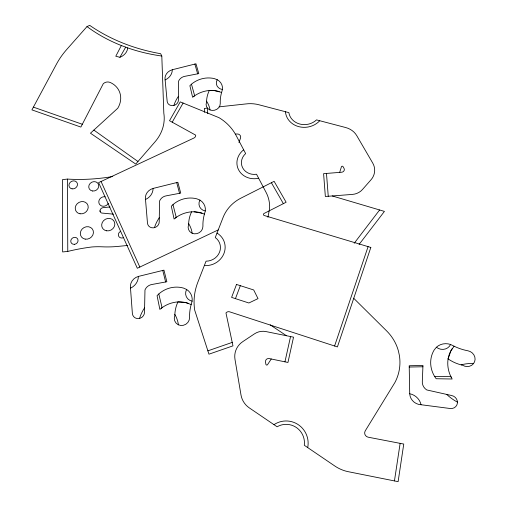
<?xml version="1.0" encoding="UTF-8"?>
<svg xmlns="http://www.w3.org/2000/svg" width="507" height="507" viewBox="0 0 507 507"><rect width="100%" height="100%" fill="white"/><g stroke="black" fill="none" stroke-linecap="round" stroke-linejoin="round"><path stroke-width="0.76" d="M221.603 92.407L214.29 90.576L209.296 90.487L209.068 90.949A31.985 28.183 -13.6 0 0 206.577 101.178L206.558 102.224A7.149 6.293 -15.7 0 0 212.021 110.425A7.149 6.293 -15.7 0 0 220.26 103.434A42.626 37.6 -11.5 0 1 221.603 92.407L222.434 89.517A12.162 10.641 -15.7 0 0 217.218 79.7L214.277 78.591A23.493 20.629 -16.1 0 0 191.462 84.2L189.878 85.683L192.628 97.287L194.65 95.715L191.462 84.2M191.57 211.825L191.329 212.338A33.487 30.965 -18.3 0 0 188.642 223.543L188.617 224.69A7.491 6.908 -21.8 0 0 194.263 233.803A7.491 6.908 -21.8 0 0 202.927 226.249A44.603 41.352 -14.9 0 1 204.416 214.144L205.303 210.982A8.378 7.675 -19.2 0 1 199.923 200.1L196.862 198.833A24.615 22.625 -22.2 0 0 172.982 204.619L171.315 206.229L174.097 219.03L176.639 217.091A28.62 26.484 -22.9 0 1 191.57 211.825L194.105 211.78A27.08 25.052 -22.9 0 1 201.963 213.181L204.416 214.144M188.655 303.471A28.113 26.668 -34.7 0 0 180.549 301.887L177.919 301.931L177.678 302.445A34.672 33.044 -27.8 0 0 174.845 314.403L174.814 315.633A7.763 7.358 -32.5 0 0 180.593 325.456A7.763 7.358 -32.5 0 0 189.574 317.471A46.124 44.204 -22.6 0 1 191.177 304.536L192.109 301.158A13.201 12.428 -30.4 0 0 186.614 289.459L183.464 288.071A25.527 24.089 -32.4 0 0 158.799 293.978L157.069 295.676L159.87 309.409L162.5 307.369A29.71 28.196 -34.9 0 1 177.932 301.906L186.018 302.685L191.177 304.536M394.446 480.915L400.131 443.352M284.947 361.833L290.555 336.559M448.118 358.899L450.856 350.92L454.088 346.192A48.856 45.003 20.2 0 0 467.904 350.781A8.423 7.846 26.8 0 1 474.628 361.656A8.423 7.846 26.8 0 1 462.53 365.198L461.186 364.882A37.144 34.444 23 0 1 448.632 359.26L448.093 358.88L448.689 356.237A30.553 28.379 28.1 0 1 452.333 348.467M267.911 217.275L269.591 208.802A36.504 33.601 -16.3 0 0 266.08 192.387L256.529 174.237A13.474 12.193 -12.8 0 1 242.676 167.855A13.474 12.193 -12.8 0 1 245.648 153.57L236.224 135.661A54.217 48.659 -19.5 0 0 219.049 117.687L180.238 101.888L169.509 120.704L195.683 135.147A3.048 2.712 -18.2 0 1 193.915 138.043L98.618 182.628L137.315 268.26L218.232 229.912M339.671 172.393L341.439 166.771A0.862 0.78 -3.2 0 1 343.036 166.613L344.031 168.368A2.909 2.643 -3.2 0 1 341.661 172.234L323.599 173.654L325.348 196.488L352.428 194.409A14.247 12.967 -1.8 0 0 362.41 189.567L370.769 180.074A16.997 15.394 -1.5 0 0 372.727 163.064L356.763 135.661A18.601 16.687 -4 0 0 345.723 127.549L316.526 119.886A16.199 14.354 -7.8 0 1 299.859 124.057A16.199 14.354 -7.8 0 1 288.863 112.624L258.887 104.759A31.77 28.386 -13 0 0 245.622 103.967L219.113 106.85M334.595 346.002L368.088 246.636M238.949 142.518L240.521 138.075A3.625 3.245 -14.2 0 0 236.864 133.981L235.324 134.146M235.444 298.629L240.337 285.675M127.732 47.905L121.344 45.535L115.786 56.239L119.918 57.285A11.268 9.563 -21.1 0 0 127.732 47.905A168.147 136.263 -14.1 0 0 161.809 56.024L163.824 113.27A39.432 34.501 -23 0 1 164.141 120.66L163.862 123.157A39.432 34.501 -23 0 1 154.977 141.897L135.743 164.065L90.455 133.202L117.763 108.238A22.074 19.051 -23.9 0 0 110.729 82.698L109.468 82.223A5.818 5 -22.9 0 0 103.295 83.68L80.867 127.073L31.916 109.88L56.442 64.199A77.653 67.044 -21.9 0 1 66.728 49.49L87.001 26.586L89.695 25.35A184.561 148.703 -13.5 0 0 160.624 53.704L161.809 56.024M119.918 57.285L125.692 47.145M172.209 122.193L183.103 103.048M271.258 358.988L267.563 364.641A0.913 0.9 -20 0 1 265.896 364.324L265.497 362.087A3.086 3.023 -18.6 0 1 269.198 358.563L287.951 362.461L293.534 337.161L265.953 331.572A14.887 14.488 -18.7 0 0 254.508 333.828L243.005 341.484A17.865 17.422 -24.3 0 0 234.975 359.26L240.977 394.896A20.122 19.868 -34.1 0 0 249.311 407.894L277.095 426.78A18.455 18.246 81.4 0 1 304.301 445.273L334.804 466.003A36.84 35.858 45.3 0 0 349.475 471.935L398.115 481.65L403.756 444.05L368.133 437.186A4.221 4.088 42.8 0 1 365.236 430.868L394.902 382.532A45.484 44.039 17.2 0 0 399.377 355.432L398.382 350.882A45.484 44.039 17.2 0 0 386.651 330.932L353.639 298.211M354.228 243.24L379.61 209.968M359.089 244.437L384.426 211.394L332.25 195.956M454.088 346.192L450.596 344.481A9.341 8.752 22.8 0 1 436.394 347.251L434.093 350.09A27.752 25.952 27.3 0 0 434.676 376.555L436.153 378.729L452.155 379.008L450.508 375.839A32.283 29.964 28.1 0 1 448.093 358.88M161.213 308.307L162.069 307.616L158.799 293.978M175.397 217.991L176.221 217.332L172.982 204.619M193.813 96.362L195.043 95.493A27.296 24.133 -16.2 0 1 209.296 90.487L211.723 90.43A25.832 22.828 -16.2 0 1 219.252 91.564M207.883 350.838L232.225 342.402M172.291 69.751L195.968 63.8L198.788 73.604L185.264 76.24A7.878 6.857 -17.4 0 0 178.591 81.114L178.413 100.025A5.704 4.988 -18.8 0 1 173.09 105.583A5.704 4.988 -18.8 0 1 167.171 101.4L165.117 79.929A9.513 8.251 -18.1 0 1 172.291 69.751A11.617 10.02 -18.9 0 1 165.117 79.929M153.082 188.427L177.856 182.286L180.72 193.097L166.575 195.765A8.258 7.51 -23.5 0 0 159.566 201.019L159.223 221.793A5.983 5.463 -26 0 1 153.621 227.82A5.983 5.463 -26 0 1 147.474 223.124L145.509 199.485A12.181 10.958 -25.1 0 0 153.082 188.427A9.975 9.031 -24.3 0 0 145.509 199.485M138.367 276.429L163.951 270.149L166.847 281.746L152.239 284.433A8.562 7.985 -32.5 0 0 144.977 289.966L144.508 312.192A6.217 5.799 -36.3 0 1 138.69 318.573A6.217 5.799 -36.3 0 1 132.371 313.478L130.495 288.166A10.349 9.601 -32.9 0 1 138.367 276.429A12.637 11.642 -33.2 0 1 130.495 288.166M112.769 176.512A175.048 146.618 -21.5 0 1 67.482 179.085L62.5 179.617L62.64 251.941L67.767 251.428A219.176 204.068 -59 0 1 91.894 246.972A84.403 77.71 -41.1 0 1 102.116 246.808A105.101 92.756 -24.9 0 0 118.423 246.37L127.726 245.445M110.057 206.945L103.06 207.667A3.169 2.846 -29.4 0 0 100.018 210.823L100.145 211.596A2.712 2.434 -29.4 0 0 101.869 213.06L113.511 214.157M409.231 367.036L422.908 366.77M434.676 376.555L450.679 376.34L451.255 377.373M194.105 211.806L201.963 213.181M421.051 404.732L450.184 408.515A6.87 6.464 33.4 0 0 457.409 403.065A6.87 6.464 33.4 0 0 451.636 395.523L426.748 389.94A9.392 8.879 29.5 0 1 422.325 381.125L422.965 365.477L409.206 365.743L409.713 393.736A11.408 10.837 31.4 0 0 421.051 404.732A14.012 13.391 34.2 0 0 409.713 393.736M33.392 107.129L82.318 124.266M270.206 324.86L286.461 335.729M93.865 130.084L137.967 161.492M271.384 182.716L283.369 203.643M101.058 181.487L139.843 267.062M194.865 64.078L197.66 73.826M100.145 211.596L100.018 210.823M176.696 182.571L179.541 193.319M162.76 270.44L165.631 281.968M326.476 173.432L328.251 196.266M207.743 113.568L207.42 108.118L204.34 108.454L204.568 112.345M67.482 179.085L67.767 251.428M192.109 301.158A8.676 8.182 -27.5 0 1 186.614 289.459M174.845 314.403A31.688 29.78 -38 0 1 178.445 324.86M139.533 318.428A41.333 39.21 -34.5 0 1 144.603 307.806M188.642 223.543A30.471 28.031 -26.3 0 1 192.185 233.264M154.439 227.675A39.825 36.827 -22.8 0 1 159.293 217.693M319.746 120.729A19.481 17.27 -7.8 0 1 298.8 126.655A19.481 17.27 -7.8 0 1 285.454 111.73M121.344 45.535A168.147 136.263 -14.1 0 1 87.001 26.586M199.923 200.1A12.738 11.667 -21.2 0 1 205.303 210.982M457.447 402.133A44.92 41.732 28 0 1 446.737 394.427M461.186 364.882A34.913 32.556 32.7 0 1 473.5 363.646M436.394 347.251A14.31 13.429 25.7 0 1 450.596 344.481M173.876 105.437A37.987 33.557 -16.2 0 1 178.445 96.292M108.283 203.434A5.19 4.645 -28.7 0 1 101.774 206.007A5.19 4.645 -28.7 0 1 99.08 200.335A5.19 4.645 -28.7 0 1 105.12 196.773M123.683 237.504A3.764 3.422 -29.7 0 1 118.739 236.319A3.764 3.422 -29.7 0 1 120.4 231.503M216.996 233.081A18.632 17.352 -21.7 0 1 223.967 253.456A18.632 17.352 -21.7 0 1 204.334 265.567M206.577 101.178A29.026 25.584 -18.6 0 1 210.025 109.968M222.434 89.517A8.004 6.99 -14.5 0 1 217.218 79.7M273.983 424.663A22.207 21.953 81.4 0 1 307.717 447.592M258.633 178.242A18.138 16.414 -12.8 0 1 238.626 169.908A18.138 16.414 -12.8 0 1 243.677 149.819M370.832 247.454L337.409 346.921L229.646 311.83A3.283 3.143 -24.1 0 0 225.97 312.946L232.96 345.863L208.96 354.178L194.675 310.062A57.709 55.149 -17.6 0 1 197.8 282.342L206.045 261.181A13.847 12.89 -21.7 0 0 219.575 252.144A13.847 12.89 -21.7 0 0 215.253 237.555L223.074 217.478A36.91 34.318 -13.5 0 1 240.926 198.148L274.122 181.335L286.125 202.242L264.058 213.466A1.198 1.109 -12.3 0 0 264.204 215.494L370.832 247.454M236.509 284.452L231.604 297.387L248.88 302.99L258.012 298.617L253.703 289.966L236.509 284.452M80.068 213.783A6.68 5.957 -30.7 0 0 87.996 205.493A6.68 5.957 -30.7 0 0 77.102 203.827A6.68 5.957 -30.7 0 0 80.068 213.783M106.641 230.812A6.743 6.084 -30 0 0 114.588 222.402A6.743 6.084 -30 0 0 103.529 220.684A6.743 6.084 -30 0 0 106.641 230.812M72.102 188.851A4.411 3.891 -29.7 0 0 77.356 183.42A4.411 3.891 -29.7 0 0 70.181 182.349A4.411 3.891 -29.7 0 0 72.102 188.851M74.402 244.33A3.764 3.384 -33.6 0 0 77.565 238.797A3.764 3.384 -33.6 0 0 71.24 239.399A3.764 3.384 -33.6 0 0 74.402 244.33M92.502 191A5.152 4.576 -28.5 0 0 98.605 184.643A5.152 4.576 -28.5 0 0 90.176 183.382A5.152 4.576 -28.5 0 0 92.502 191M85.214 239.133A6.762 6.084 -32.2 0 0 93.212 230.704A6.762 6.084 -32.2 0 0 82.197 228.968A6.762 6.084 -32.2 0 0 85.214 239.133"/></g></svg>
